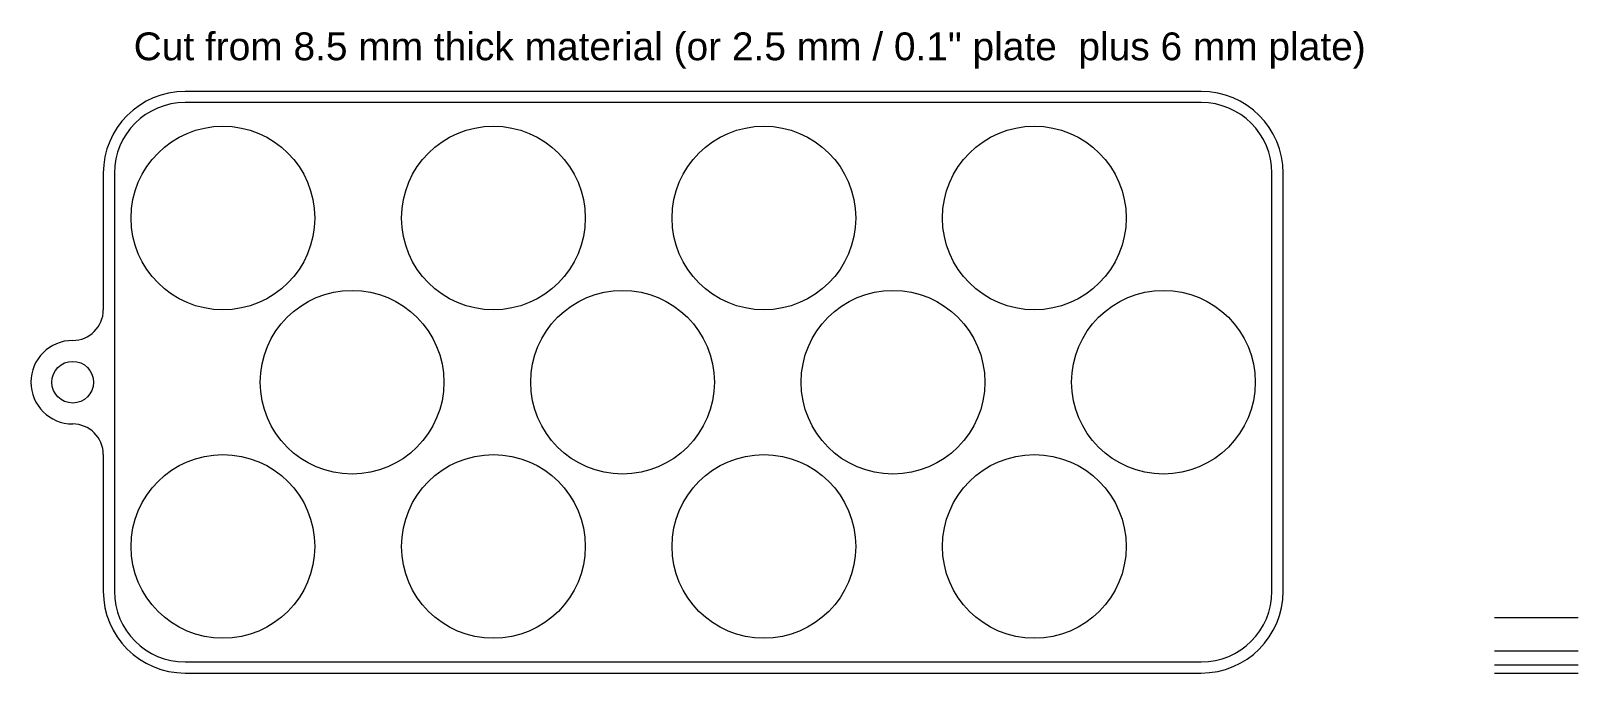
# Model space of a CAD drawing. Header units: millimetres. Extents: x -13 to 265, y 0 to 115.
import ezdxf

# ---------------------------------------------------------------- set-up
doc = ezdxf.new("R2010")
doc.units = ezdxf.units.MM
doc.layers.add('3. Cut (Vector)', color=1, linetype='Continuous', lineweight=5, true_color=0xff0000)
doc.layers.add('4. NP Layout & Text', color=3, linetype='Continuous', lineweight=13, true_color=0x00ff00)
doc.styles.add('textstyle25', font='')
doc.styles.get('textstyle25').set_extended_font_data('Arial')

msp = doc.modelspace()

# ---------------------------------------------------------------- linework, layer by layer
at = {"layer": '3. Cut (Vector)'}
for p, q in [((197.3, 102.5), (14.7, 102.5)), ((2, 89.8), (2, 14.7)), ((210, 14.7), (210, 89.8)), ((14.7, 2), (197.3, 2))]:
    msp.add_line(p, q, dxfattribs=at)
for centre in [(21.5, 81.75), (70.1, 81.75), (118.7, 81.75), (167.3, 81.75), (44.7, 52.25), (93.3, 52.25), (141.9, 52.25), (190.5, 52.25), (21.5, 22.75), (70.1, 22.75), (118.7, 22.75), (167.3, 22.75)]:
    msp.add_circle(centre, 16.5, dxfattribs=at)
for centre, start, end in [((14.7, 89.8), 90, 180), ((197.3, 89.8), 0, 90), ((14.7, 14.7), 180, 270), ((197.3, 14.7), 270, 0)]:
    msp.add_arc(centre, 12.7, start, end, dxfattribs=at)
at = {"layer": '4. NP Layout & Text'}
for p, q in [((197.3, 104.5), (14.7, 104.5)), ((0, 89.8), (0, 65.25)), ((212, 14.7), (212, 89.8)), ((-5.5, 59.75), (-5.5, 59.75)), ((-5.5, 44.75), (-5.5, 44.75)), ((0, 39.25), (0, 14.7)), ((250, 10), (265, 10)), ((250, 4), (265, 4)), ((14.7, 0), (197.3, 0)), ((250, 1.5), (265, 1.5)), ((250, 0), (265, 0))]:
    msp.add_line(p, q, dxfattribs=at)
msp.add_circle((-5.5, 52.25), 3.75, dxfattribs=at)
for centre, radius, start, end in [((14.7, 89.8), 14.7, 90, 180), ((197.3, 89.8), 14.7, 0, 90), ((-5.5, 65.25), 5.5, 270, 0), ((-5.5, 52.25), 7.5, 90, 270), ((-5.5, 39.25), 5.5, 0, 90), ((14.7, 14.7), 14.7, 180, 270), ((197.3, 14.7), 14.7, 270, 0)]:
    msp.add_arc(centre, radius, start, end, dxfattribs=at)

# ---------------------------------------------------------------- texts
at = {"layer": '4. NP Layout & Text', "style": 'textstyle25'}
msp.add_text('Cut from 8.5 mm thick material (or 2.5 mm / 0.1" plate  plus 6 mm plate)', height=5, dxfattribs=at).set_placement((5.46, 110.09))

doc.saveas('drawing.dxf')
